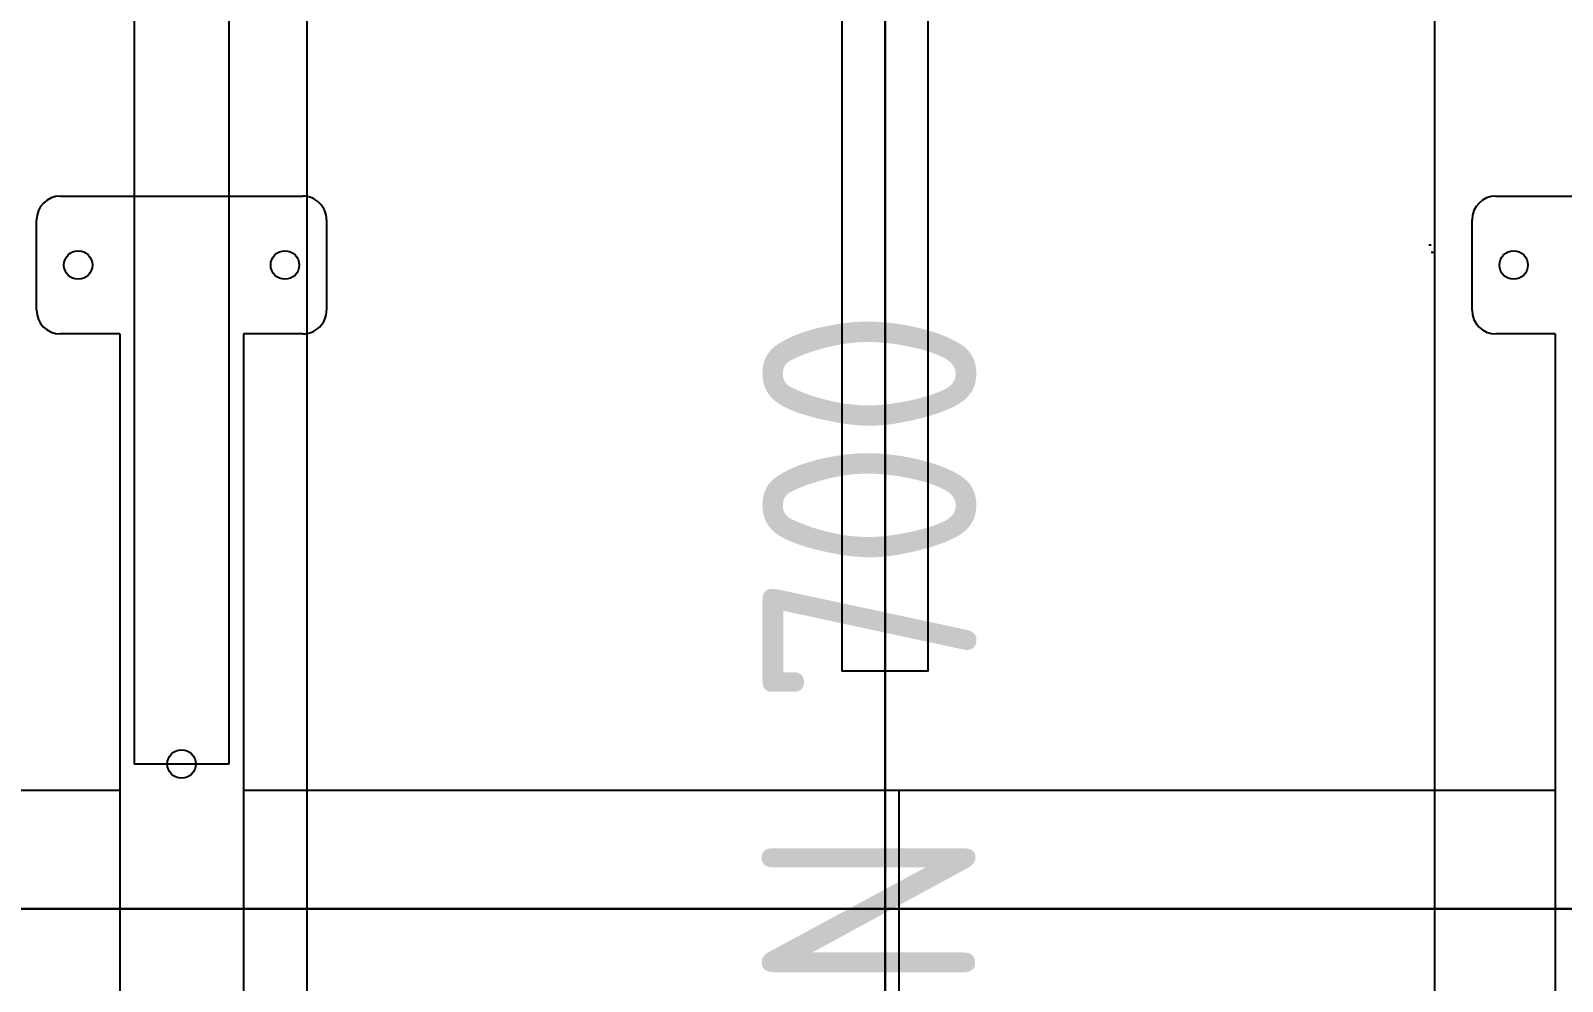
# Model space of a CAD drawing. Header units: millimetres. Extents: x 151130 to 215929, y 2134 to 34533.
# Drawn here: x 170295.3 to 170617.5, y 13915.2 to 14115.3 of the extents above; entities that cross this region are included whole.
import ezdxf

# ---------------------------------------------------------------- set-up
doc = ezdxf.new("R2010")
doc.units = ezdxf.units.MM
for name, color, linetype in [('2D', 7, 'Continuous'), ('MUEBLES', 8, 'Continuous'), ('OH CUBIERTA', 3, 'Continuous'), ('OH!-Furniture', 7, 'Continuous')]:
    doc.layers.add(name, color=color, linetype=linetype)
doc.styles.get("Standard").update_dxf_attribs({"font": 'isocp2.shx'})

# ---------------------------------------------------------------- blocks, each defined once
blk = doc.blocks.new('CUR25.15070')
at = {"layer": 'OH CUBIERTA'}
blk.add_lwpolyline([(0, 0), (0, 700), (1500, 700), (1500, 0)], close=True, dxfattribs=at)
blk = doc.blocks.new('SP.LI.5LCD.140R')
at = {"layer": '2D'}
for p, q in [((25, 533), (25, 164)), ((126, 181.5), (145, 181.5)), ((121, 164), (121, 176.5)), ((150, 176.5), (150, 125.5)), ((121, 164), (-121, 164)), ((121, 138), (-121, 138)), ((25, 138), (25, -138)), ((121, 125.5), (121, 138)), ((145, 120.5), (126, 120.5)), ((-25, 0), (25, 0)), ((126, -120.5), (145, -120.5)), ((121, -138), (121, -125.5)), ((150, -125.5), (150, -176.5)), ((121, -138), (-121, -138))]:
    blk.add_line(p, q, dxfattribs=at)
for centre, major_axis, start_param, end_param in [((126, 176.5), (-3.54, 3.54), -0.785398, 0.785398), ((145, 176.5), (3.54, 3.54), 5.497787, 7.068583), ((135.5, 172.75), (-2.12, 2.12), -0.785398, 5.497787), ((30.5, 151), (-2.12, 2.12), -0.785398, 5.497787), ((135.5, 129.25), (-2.12, 2.12), -0.785398, 5.497787), ((126, 125.5), (3.54, 3.54), 2.356194, 3.926991), ((145, 125.5), (-3.54, 3.54), 2.356194, 3.926991), ((126, -125.5), (-3.54, 3.54), -0.785398, 0.785398), ((145, -125.5), (3.54, 3.54), 5.497787, 7.068583), ((135.5, -129.25), (-2.12, 2.12), -0.785398, 5.497787)]:
    blk.add_ellipse(centre, major_axis=major_axis, ratio=1, start_param=start_param, end_param=end_param, dxfattribs=at)
blk = doc.blocks.new('UNION 700')
at = {"layer": 'OH!-Furniture', "color": 4}
for p, q in [((-361.01, 202.39), (-361.01, 202.67)), ((-361.01, 202.23), (-361.01, 202.39)), ((-361.01, 202.16), (-361.01, 202.23))]:
    blk.add_line(p, q, dxfattribs=at)
blk.add_lwpolyline([(-850.66, 201.37), (-150.66, 201.37), (-150.66, 438.74), (-850.66, 438.74)], close=True, dxfattribs=at)
at = {"layer": 'OH!-Furniture', "color": 4, "flags": 128}
blk.add_lwpolyline([(-362.48, 202.16), (-362.48, 201.37)], dxfattribs=at)
at = {"layer": 'OH!-Furniture', "color": 4, "insert": (-635.78, 342.85), "char_height": 45, "attachment_point": 1}
blk.add_mtext_dynamic_manual_height_columns('{\\C1;UNION 700}', width=627.7096, gutter_width=12.5, heights=[0], dxfattribs=at)
blk = doc.blocks.new('B4')
at = {"color": 5}
blk.add_lwpolyline([(-50, -709), (-1450, -709), (-1450, -691), (-50, -691)], close=True, dxfattribs=at)
at = {"layer": 'MUEBLES'}
blk.add_lwpolyline([(-1469.5, -562), (-55.5, -562), (-55.5, -542), (-1469.5, -542)], close=True, dxfattribs=at)
blk.add_blockref('SP.LI.5LCD.140R', (-1500, -703))
at = {"layer": 'OH CUBIERTA'}
for p in [(-3000, -700), (-1500, -700), (-3000, -1400), (-1500, -1400)]:
    blk.add_blockref('CUR25.15070', p, dxfattribs=at)
at = {"layer": 'OH!-Furniture'}
blk.add_blockref('UNION 700', (-999.34, -1017.06), dxfattribs=at)

msp = doc.modelspace()

# ---------------------------------------------------------------- block references
at = {"color": 5, "rotation": 90}
msp.add_blockref('B4', (169775.03, 15430.44), dxfattribs=at)

doc.saveas('drawing.dxf')
